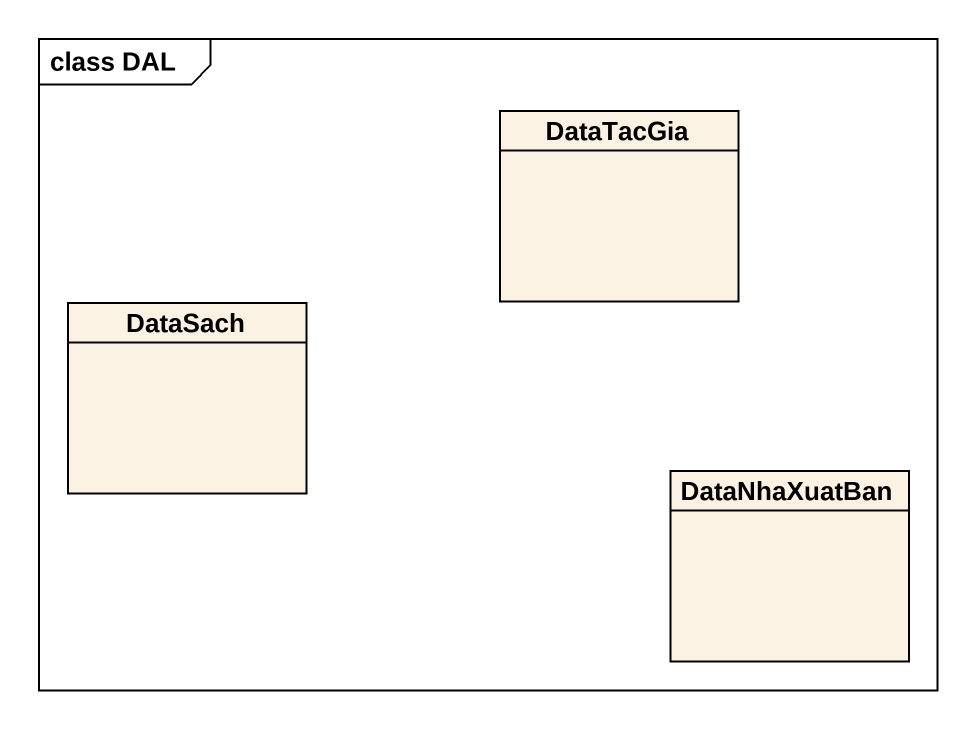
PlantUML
@startuml
mainframe class DAL
hide circle
hide empty members
class DataTacGia
class DataSach
class DataNhaXuatBan
@enduml
